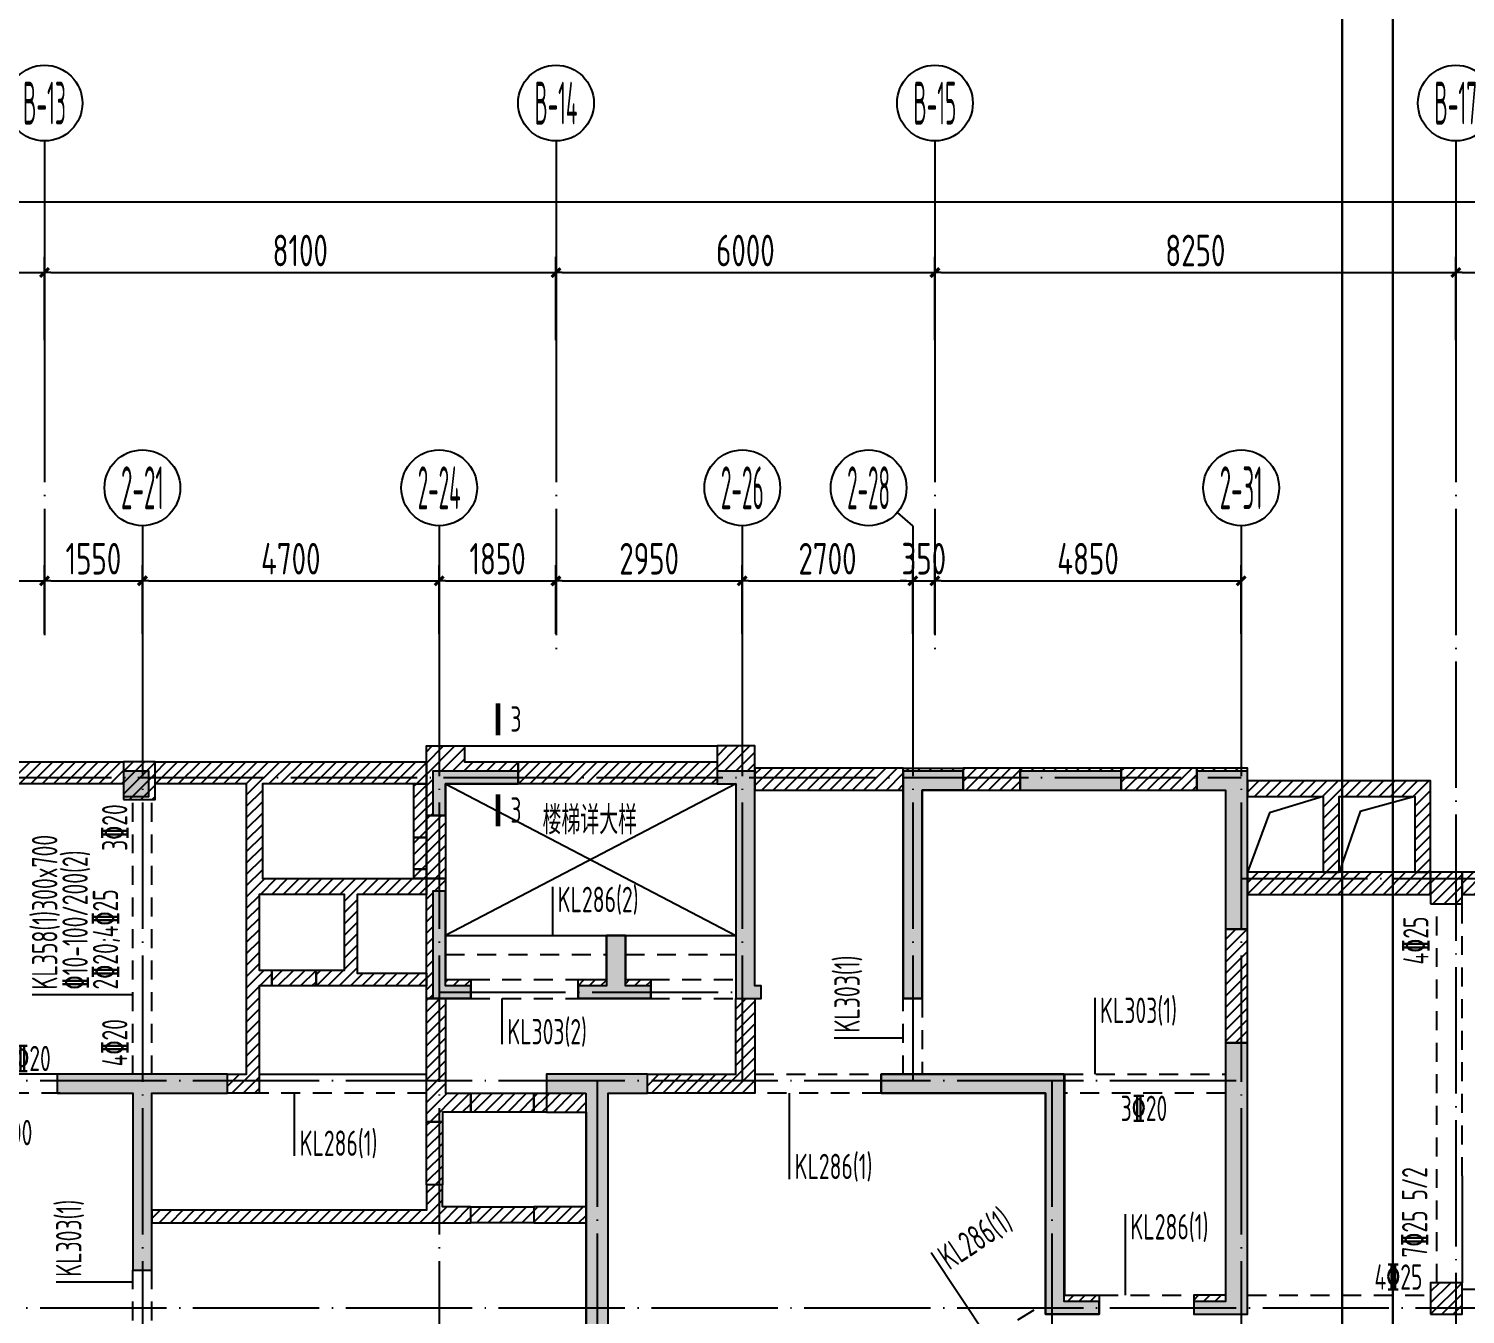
# Model space of a CAD drawing. Header units: millimetres. Extents: x 64473 to 386235, y 427387 to 703525.
# Drawn here: x 272996 to 295746, y 662645 to 683003 of the extents above; entities that cross this region are included whole.
import ezdxf
from ezdxf.enums import TextEntityAlignment as Align

# ---------------------------------------------------------------- set-up
doc = ezdxf.new("R2010")
doc.units = ezdxf.units.MM
doc.header["$LTSCALE"] = 100
doc.header["$PDMODE"] = 35
doc.header["$PDSIZE"] = 200
doc.linetypes.add('3', pattern=[5, 3, -2])
doc.linetypes.add('DOTE', pattern=[2.42, 2, -0.2, 0.02, -0.2])
for name, color, linetype in [('B-TEXT', 7, 'Continuous'), ('B-开洞', 7, 'Continuous'), ('COLU', 7, 'Continuous'), ('colu-1层', 6, 'Continuous'), ('h填实-1层', 254, 'Continuous'), ('h斜线-1层', 7, 'Continuous'), ('h斜线-墙', 7, 'Continuous'), ('h斜线-柱', 7, 'Continuous'), ('L-AXIS', 3, 'Continuous'), ('L-dote', 253, 'DOTE'), ('L-TEXT', 6, 'Continuous'), ('Q-门框', 6, 'Continuous'), ('WALL', 3, 'Continuous'), ('wall-主楼', 2, 'Continuous'), ('垂直标注', 31, 'Continuous'), ('垂直钢筋', 27, 'Continuous'), ('梁', 4, 'Continuous'), ('梁虚线', 4, '3'), ('水平标注', 2, 'Continuous'), ('水平钢筋', 30, 'Continuous')]:
    doc.layers.add(name, color=color, linetype=linetype)
doc.styles.add('_TCH_AXIS', font='tssdeng.shx', dxfattribs={"width": 0.7, "bigfont": 'tssdchn.shx'})
doc.styles.add('COMPLEX', font='tssdeng.shx', dxfattribs={"width": 0.7, "bigfont": 'tssdchn.shx'})
doc.styles.get("Standard").update_dxf_attribs({"font": 'tssdeng.shx', "width": 0.7, "bigfont": 'tssdchn.shx'})
doc.styles.add('TSSD_Dimension', font='Tssdeng.shx', dxfattribs={"width": 0.7, "bigfont": 'tssdchn.shx'})
doc.dimstyles.new('TSSD_100_100$0', dxfattribs={"dimtxt": 300, "dimasz": 100, "dimexe": 250, "dimexo": 250, "dimgap": 100, "dimtad": 1, "dimdec": 0, "dimzin": 0, "dimdsep": 46, "dimtxsty": 'TSSD_Dimension', "dimblk": '_tsdbk', "dimblk1": '_tsdbk', "dimblk2": '_tsdbk', "dimsah": 1, "dimcen": 0, "dimclrt": 7, "dimadec": 0, "dimazin": 0, "dimtfac": 1, "dimtdec": 0, "dimtix": 1, "dimtmove": 2, "dimatfit": 3, "dimldrblk": '_tsdbk', "dimfxl": 1, "dimtolj": 1, "dimtzin": 0, "dimarcsym": 0})
pattern_1 = [(45, (-467527.32, -323147.44), (-89.802561, 89.802561), [])]
pattern_2 = [(45, (8572.51, -7581.39), (-89.802561, 89.802561), [])]

# ---------------------------------------------------------------- blocks, each defined once
blk = doc.blocks.new('_tsdbk')
blk.add_line((-1, 0), (0, 0))
at = {"const_width": 0.5}
blk.add_lwpolyline([(-0.7, -0.7), (0.7, 0.7)], dxfattribs=at)
blk = doc.blocks.new('*D57')
at = {"layer": 'Defpoints', "color": 0}
for p in [(273246, 679141), (265146, 677820), (273246, 677820)]:
    blk.add_point(p, dxfattribs=at)
at = {"layer": 'L-AXIS', "color": 0, "lineweight": -2}
for p, q in [((265146, 678070), (265146, 679391)), ((273246, 678070), (273246, 679391)), ((265246, 679141), (273146, 679141))]:
    blk.add_line(p, q, dxfattribs=at)
at = {"layer": 'L-AXIS', "color": 0, "lineweight": -2, "xscale": 100, "yscale": 100, "zscale": 100, "rotation": 180}
blk.add_blockref('_tsdbk', (265146, 679141), dxfattribs=at)
at = {"layer": 'L-AXIS', "color": 0, "lineweight": -2, "xscale": 100, "yscale": 100, "zscale": 100}
blk.add_blockref('_tsdbk', (273246, 679141), dxfattribs=at)
at = {"layer": 'L-AXIS', "color": 7, "insert": (269196, 679491), "char_height": 500, "attachment_point": 5, "style": 'TSSD_Dimension'}
blk.add_mtext('\\A1;8100', dxfattribs=at)
blk = doc.blocks.new('_AXISO')
blk.add_circle((0, 0), 0.5)
at = {"layer": 'B-TEXT', "style": 'COMPLEX', "width": 1.450893}
blk.add_attdef('A', text='', height=0.56, dxfattribs=at).set_placement((0.249375, -0.28), (0.749375, -0.28), align=Align.FIT)
blk = doc.blocks.new('*D59')
at = {"layer": 'Defpoints', "color": 0}
for p in [(273246, 674260), (271146, 673168), (273246, 673168)]:
    blk.add_point(p, dxfattribs=at)
at = {"layer": 'L-AXIS', "color": 0, "lineweight": -2}
for p, q in [((271146, 673418), (271146, 674510)), ((273246, 673418), (273246, 674510)), ((271246, 674260), (273146, 674260))]:
    blk.add_line(p, q, dxfattribs=at)
at = {"layer": 'L-AXIS', "color": 0, "lineweight": -2, "xscale": 100, "yscale": 100, "zscale": 100, "rotation": 180}
blk.add_blockref('_tsdbk', (271146, 674260), dxfattribs=at)
at = {"layer": 'L-AXIS', "color": 0, "lineweight": -2, "xscale": 100, "yscale": 100, "zscale": 100}
blk.add_blockref('_tsdbk', (273246, 674260), dxfattribs=at)
at = {"layer": 'L-AXIS', "color": 7, "insert": (272196, 674610), "char_height": 500, "attachment_point": 5, "style": 'TSSD_Dimension'}
blk.add_mtext('\\A1;2100', dxfattribs=at)
blk = doc.blocks.new('*D61')
at = {"layer": 'Defpoints', "color": 0}
for p in [(359046, 680262), (196946, 678055), (359046, 678055)]:
    blk.add_point(p, dxfattribs=at)
at = {"layer": 'L-AXIS', "color": 0, "lineweight": -2}
for p, q in [((196946, 678305), (196946, 680512)), ((359046, 678305), (359046, 680512)), ((197046, 680262), (358946, 680262))]:
    blk.add_line(p, q, dxfattribs=at)
at = {"layer": 'L-AXIS', "color": 0, "lineweight": -2, "xscale": 100, "yscale": 100, "zscale": 100, "rotation": 180}
blk.add_blockref('_tsdbk', (196946, 680262), dxfattribs=at)
at = {"layer": 'L-AXIS', "color": 0, "lineweight": -2, "xscale": 100, "yscale": 100, "zscale": 100}
blk.add_blockref('_tsdbk', (359046, 680262), dxfattribs=at)
at = {"layer": 'L-AXIS', "color": 7, "insert": (250239, 680612), "char_height": 500, "attachment_point": 5, "style": 'TSSD_Dimension'}
blk.add_mtext('\\A1;162100', dxfattribs=at)
blk = doc.blocks.new('*D598')
at = {"layer": 'Defpoints', "color": 0}
for p in [(292196, 674260), (287346, 673168), (292196, 673168)]:
    blk.add_point(p, dxfattribs=at)
at = {"layer": 'L-AXIS', "color": 0, "lineweight": -2}
for p, q in [((287346, 673418), (287346, 674510)), ((292196, 673418), (292196, 674510)), ((287446, 674260), (292096, 674260))]:
    blk.add_line(p, q, dxfattribs=at)
at = {"layer": 'L-AXIS', "color": 0, "lineweight": -2, "xscale": 100, "yscale": 100, "zscale": 100, "rotation": 180}
blk.add_blockref('_tsdbk', (287346, 674260), dxfattribs=at)
at = {"layer": 'L-AXIS', "color": 0, "lineweight": -2, "xscale": 100, "yscale": 100, "zscale": 100}
blk.add_blockref('_tsdbk', (292196, 674260), dxfattribs=at)
at = {"layer": 'L-AXIS', "color": 7, "insert": (289771, 674610), "char_height": 500, "attachment_point": 5, "style": 'TSSD_Dimension'}
blk.add_mtext('\\A1;4850', dxfattribs=at)
blk = doc.blocks.new('*D608')
at = {"layer": 'Defpoints', "color": 0}
for p in [(281346, 674260), (279496, 673168), (281346, 673168)]:
    blk.add_point(p, dxfattribs=at)
at = {"layer": 'L-AXIS', "color": 0, "lineweight": -2}
for p, q in [((279496, 673418), (279496, 674510)), ((281346, 673418), (281346, 674510)), ((279596, 674260), (281246, 674260))]:
    blk.add_line(p, q, dxfattribs=at)
at = {"layer": 'L-AXIS', "color": 0, "lineweight": -2, "xscale": 100, "yscale": 100, "zscale": 100, "rotation": 180}
blk.add_blockref('_tsdbk', (279496, 674260), dxfattribs=at)
at = {"layer": 'L-AXIS', "color": 0, "lineweight": -2, "xscale": 100, "yscale": 100, "zscale": 100}
blk.add_blockref('_tsdbk', (281346, 674260), dxfattribs=at)
at = {"layer": 'L-AXIS', "color": 7, "insert": (280421, 674610), "char_height": 500, "attachment_point": 5, "style": 'TSSD_Dimension'}
blk.add_mtext('\\A1;1850', dxfattribs=at)
blk = doc.blocks.new('*D609')
at = {"layer": 'Defpoints', "color": 0}
for p in [(279496, 674260), (274796, 673168), (279496, 673168)]:
    blk.add_point(p, dxfattribs=at)
at = {"layer": 'L-AXIS', "color": 0, "lineweight": -2}
for p, q in [((274796, 673418), (274796, 674510)), ((279496, 673418), (279496, 674510)), ((274896, 674260), (279396, 674260))]:
    blk.add_line(p, q, dxfattribs=at)
at = {"layer": 'L-AXIS', "color": 0, "lineweight": -2, "xscale": 100, "yscale": 100, "zscale": 100, "rotation": 180}
blk.add_blockref('_tsdbk', (274796, 674260), dxfattribs=at)
at = {"layer": 'L-AXIS', "color": 0, "lineweight": -2, "xscale": 100, "yscale": 100, "zscale": 100}
blk.add_blockref('_tsdbk', (279496, 674260), dxfattribs=at)
at = {"layer": 'L-AXIS', "color": 7, "insert": (277146, 674610), "char_height": 500, "attachment_point": 5, "style": 'TSSD_Dimension'}
blk.add_mtext('\\A1;4700', dxfattribs=at)
blk = doc.blocks.new('*D610')
at = {"layer": 'Defpoints', "color": 0}
for p in [(274796, 674260), (273246, 673168), (274796, 673168)]:
    blk.add_point(p, dxfattribs=at)
at = {"layer": 'L-AXIS', "color": 0, "lineweight": -2}
for p, q in [((273246, 673418), (273246, 674510)), ((274796, 673418), (274796, 674510)), ((273346, 674260), (274696, 674260))]:
    blk.add_line(p, q, dxfattribs=at)
at = {"layer": 'L-AXIS', "color": 0, "lineweight": -2, "xscale": 100, "yscale": 100, "zscale": 100, "rotation": 180}
blk.add_blockref('_tsdbk', (273246, 674260), dxfattribs=at)
at = {"layer": 'L-AXIS', "color": 0, "lineweight": -2, "xscale": 100, "yscale": 100, "zscale": 100}
blk.add_blockref('_tsdbk', (274796, 674260), dxfattribs=at)
at = {"layer": 'L-AXIS', "color": 7, "insert": (274021, 674610), "char_height": 500, "attachment_point": 5, "style": 'TSSD_Dimension'}
blk.add_mtext('\\A1;1550', dxfattribs=at)
blk = doc.blocks.new('*D611')
at = {"layer": 'Defpoints', "color": 0}
for p in [(286996, 674260), (284296, 673168), (286996, 673168)]:
    blk.add_point(p, dxfattribs=at)
at = {"layer": 'L-AXIS', "color": 0, "lineweight": -2}
for p, q in [((284296, 673418), (284296, 674510)), ((286996, 673418), (286996, 674510)), ((284396, 674260), (286896, 674260))]:
    blk.add_line(p, q, dxfattribs=at)
at = {"layer": 'L-AXIS', "color": 0, "lineweight": -2, "xscale": 100, "yscale": 100, "zscale": 100, "rotation": 180}
blk.add_blockref('_tsdbk', (284296, 674260), dxfattribs=at)
at = {"layer": 'L-AXIS', "color": 0, "lineweight": -2, "xscale": 100, "yscale": 100, "zscale": 100}
blk.add_blockref('_tsdbk', (286996, 674260), dxfattribs=at)
at = {"layer": 'L-AXIS', "color": 7, "insert": (285646, 674610), "char_height": 500, "attachment_point": 5, "style": 'TSSD_Dimension'}
blk.add_mtext('\\A1;2700', dxfattribs=at)
blk = doc.blocks.new('*D612')
at = {"layer": 'Defpoints', "color": 0}
for p in [(284296, 674260), (281346, 673168), (284296, 673168)]:
    blk.add_point(p, dxfattribs=at)
at = {"layer": 'L-AXIS', "color": 0, "lineweight": -2}
for p, q in [((281346, 673418), (281346, 674510)), ((284296, 673418), (284296, 674510)), ((281446, 674260), (284196, 674260))]:
    blk.add_line(p, q, dxfattribs=at)
at = {"layer": 'L-AXIS', "color": 0, "lineweight": -2, "xscale": 100, "yscale": 100, "zscale": 100, "rotation": 180}
blk.add_blockref('_tsdbk', (281346, 674260), dxfattribs=at)
at = {"layer": 'L-AXIS', "color": 0, "lineweight": -2, "xscale": 100, "yscale": 100, "zscale": 100}
blk.add_blockref('_tsdbk', (284296, 674260), dxfattribs=at)
at = {"layer": 'L-AXIS', "color": 7, "insert": (282821, 674610), "char_height": 500, "attachment_point": 5, "style": 'TSSD_Dimension'}
blk.add_mtext('\\A1;2950', dxfattribs=at)
blk = doc.blocks.new('*D613')
at = {"layer": 'Defpoints', "color": 0}
for p in [(287346, 674260), (286996, 673168), (287346, 673168)]:
    blk.add_point(p, dxfattribs=at)
at = {"layer": 'L-AXIS', "color": 0, "lineweight": -2}
for p, q in [((286996, 673418), (286996, 674510)), ((287346, 673418), (287346, 674510)), ((286896, 674260), (286796, 674260)), ((286996, 674260), (287346, 674260)), ((287446, 674260), (287546, 674260))]:
    blk.add_line(p, q, dxfattribs=at)
at = {"layer": 'L-AXIS', "color": 0, "lineweight": -2, "xscale": 100, "yscale": 100, "zscale": 100}
blk.add_blockref('_tsdbk', (286996, 674260), dxfattribs=at)
at = {"layer": 'L-AXIS', "color": 0, "lineweight": -2, "xscale": 100, "yscale": 100, "zscale": 100, "rotation": 180}
blk.add_blockref('_tsdbk', (287346, 674260), dxfattribs=at)
at = {"layer": 'L-AXIS', "color": 7, "insert": (287171, 674610), "char_height": 500, "attachment_point": 5, "style": 'TSSD_Dimension'}
blk.add_mtext('\\A1;350', dxfattribs=at)
blk = doc.blocks.new('*D615')
at = {"layer": 'Defpoints', "color": 0}
for p in [(295596, 679141), (287346, 677820), (295596, 677820)]:
    blk.add_point(p, dxfattribs=at)
at = {"layer": 'L-AXIS', "color": 0, "lineweight": -2}
for p, q in [((287346, 678070), (287346, 679391)), ((295596, 678070), (295596, 679391)), ((287446, 679141), (295496, 679141))]:
    blk.add_line(p, q, dxfattribs=at)
at = {"layer": 'L-AXIS', "color": 0, "lineweight": -2, "xscale": 100, "yscale": 100, "zscale": 100, "rotation": 180}
blk.add_blockref('_tsdbk', (287346, 679141), dxfattribs=at)
at = {"layer": 'L-AXIS', "color": 0, "lineweight": -2, "xscale": 100, "yscale": 100, "zscale": 100}
blk.add_blockref('_tsdbk', (295596, 679141), dxfattribs=at)
at = {"layer": 'L-AXIS', "color": 7, "insert": (291471, 679491), "char_height": 500, "attachment_point": 5, "style": 'TSSD_Dimension'}
blk.add_mtext('\\A1;8250', dxfattribs=at)
blk = doc.blocks.new('*D616')
at = {"layer": 'Defpoints', "color": 0}
for p in [(281346, 679141), (273246, 677820), (281346, 677820)]:
    blk.add_point(p, dxfattribs=at)
at = {"layer": 'L-AXIS', "color": 0, "lineweight": -2}
for p, q in [((273246, 678070), (273246, 679391)), ((281346, 678070), (281346, 679391)), ((273346, 679141), (281246, 679141))]:
    blk.add_line(p, q, dxfattribs=at)
at = {"layer": 'L-AXIS', "color": 0, "lineweight": -2, "xscale": 100, "yscale": 100, "zscale": 100, "rotation": 180}
blk.add_blockref('_tsdbk', (273246, 679141), dxfattribs=at)
at = {"layer": 'L-AXIS', "color": 0, "lineweight": -2, "xscale": 100, "yscale": 100, "zscale": 100}
blk.add_blockref('_tsdbk', (281346, 679141), dxfattribs=at)
at = {"layer": 'L-AXIS', "color": 7, "insert": (277296, 679491), "char_height": 500, "attachment_point": 5, "style": 'TSSD_Dimension'}
blk.add_mtext('\\A1;8100', dxfattribs=at)
blk = doc.blocks.new('*D617')
at = {"layer": 'Defpoints', "color": 0}
for p in [(287346, 679141), (281346, 677820), (287346, 677820)]:
    blk.add_point(p, dxfattribs=at)
at = {"layer": 'L-AXIS', "color": 0, "lineweight": -2}
for p, q in [((281346, 678070), (281346, 679391)), ((287346, 678070), (287346, 679391)), ((281446, 679141), (287246, 679141))]:
    blk.add_line(p, q, dxfattribs=at)
at = {"layer": 'L-AXIS', "color": 0, "lineweight": -2, "xscale": 100, "yscale": 100, "zscale": 100, "rotation": 180}
blk.add_blockref('_tsdbk', (281346, 679141), dxfattribs=at)
at = {"layer": 'L-AXIS', "color": 0, "lineweight": -2, "xscale": 100, "yscale": 100, "zscale": 100}
blk.add_blockref('_tsdbk', (287346, 679141), dxfattribs=at)
at = {"layer": 'L-AXIS', "color": 7, "insert": (284346, 679491), "char_height": 500, "attachment_point": 5, "style": 'TSSD_Dimension'}
blk.add_mtext('\\A1;6000', dxfattribs=at)
blk = doc.blocks.new('*D618')
at = {"layer": 'Defpoints', "color": 0}
for p in [(301196, 679141), (295596, 677820), (301196, 677820)]:
    blk.add_point(p, dxfattribs=at)
at = {"layer": 'L-AXIS', "color": 0, "lineweight": -2}
for p, q in [((295596, 678070), (295596, 679391)), ((301196, 678070), (301196, 679391)), ((295696, 679141), (301096, 679141))]:
    blk.add_line(p, q, dxfattribs=at)
at = {"layer": 'L-AXIS', "color": 0, "lineweight": -2, "xscale": 100, "yscale": 100, "zscale": 100, "rotation": 180}
blk.add_blockref('_tsdbk', (295596, 679141), dxfattribs=at)
at = {"layer": 'L-AXIS', "color": 0, "lineweight": -2, "xscale": 100, "yscale": 100, "zscale": 100}
blk.add_blockref('_tsdbk', (301196, 679141), dxfattribs=at)
at = {"layer": 'L-AXIS', "color": 7, "insert": (298396, 679491), "char_height": 500, "attachment_point": 5, "style": 'TSSD_Dimension'}
blk.add_mtext('\\A1;5600', dxfattribs=at)
blk = doc.blocks.new('后浇带现场')
at = {"color": 6, "lineweight": 30}
for points in [[(714656, 762040), (714656, 738930), (710056, 738930), (710056, 730049), (775507, 730049), (775507, 772730)], [(715456, 762040), (715456, 738130), (710856, 738130), (710856, 730849), (774707, 730849), (774707, 772730)]]:
    blk.add_lwpolyline(points, dxfattribs=at)

msp = doc.modelspace()

# ---------------------------------------------------------------- hatches: boundary and pattern name
at = {"layer": 'h填实-1层'}
for points in [[(274496.2, 670844.4), (274896.2, 670844.4), (274896.2, 671244.4), (274496.2, 671244.4)], [(279596.2, 670544.6), (279596.2, 671044.7), (280746.2, 671044.7), (280746.2, 671244.7), (279396.2, 671244.7), (279396.2, 670544.6)], [(283896.2, 671044.7), (284196.2, 671044.7), (284196.2, 667644.7), (284596.2, 667644.7), (284596.2, 667844.7), (284496.2, 667844.7), (284496.2, 671244.7), (283896.2, 671244.7)], [(287146.2, 667644.7), (287146.2, 670944.7), (287796.2, 670944.7), (287796.2, 671244.7), (286846.2, 671244.7), (286846.2, 667644.7)], [(290296.2, 671244.7), (288696.2, 671244.7), (288696.2, 670944.7), (290296.2, 670944.7)], [(292296.2, 668744.7), (292296.2, 671244.7), (291496.2, 671244.7), (291496.2, 670944.7), (291946.2, 670944.7), (291946.2, 668744.7)], [(279596.2, 669344.6), (279396.2, 669344.6), (279396.2, 667644.7), (279996.2, 667644.7), (279996.2, 667844.7), (279596.2, 667844.7)], [(282146.2, 668644.5), (282146.2, 667844.7), (281696.2, 667844.7), (281696.2, 667644.7), (282146.2, 667644.7), (282846.2, 667644.7), (282846.2, 667844.7), (282446.2, 667844.7), (282446.2, 668644.5)], [(292296.2, 666944.7), (291946.2, 666944.7), (291946.2, 662844.7), (291446.2, 662844.7), (291446.2, 662644.7), (292296.2, 662644.7)], [(274646.2, 666144.7), (274646.2, 663344.7), (274946.2, 663344.7), (274946.2, 666144.7), (276146.2, 666144.7), (276146.2, 666444.7), (274646.2, 666444.7), (273446.2, 666444.7), (273446.2, 666144.7)], [(281821.2, 666144.7), (281821.2, 662444.7), (282171.2, 662444.7), (282171.2, 666144.7), (282796.2, 666144.7), (282796.2, 666444.7), (281821.2, 666444.7), (281196.2, 666444.7), (281196.2, 666144.7)], [(286496, 666144.7), (289096.2, 666144.7), (289096.2, 662644.7), (289946.2, 662644.7), (289946.2, 662844.7), (289396.2, 662844.7), (289396.2, 666444.7), (286496, 666444.7)]]:
    msp.add_hatch(color=256, dxfattribs=at).paths.add_polyline_path(points)
at = {"layer": 'h斜线-1层'}
h = msp.add_hatch(dxfattribs=at)
h.set_pattern_fill('ANSI31', color=256, scale=40, angle=-3e-12, style=0)
h.paths.add_polyline_path([(280746.5, 671394.7), (279896.5, 671394.7), (279896.5, 671644.7), (279296.5, 671644.7), (279296.5, 670544.7), (279396.2, 670544.7), (279396.2, 671244.7), (280746.5, 671244.7)])
h = msp.add_hatch(dxfattribs=at)
h.set_pattern_fill('ANSI31', color=256, scale=40, angle=-3e-12, style=0)
h.paths.add_polyline_path([(284496.5, 671244.7), (284496.5, 671644.7), (283896.5, 671644.7), (283896.5, 671244.7)])
h = msp.add_hatch(dxfattribs=at)
h.set_pattern_fill('ANSI31', color=256, scale=40, angle=-3e-12, style=0)
h.paths.add_polyline_path([(287796.5, 671294.7), (286846.5, 671294.7), (286846.5, 671244.7), (287796.5, 671244.7)])
h = msp.add_hatch(dxfattribs=at)
h.set_pattern_fill('ANSI31', color=256, scale=40, angle=-3e-12, style=0)
h.paths.add_polyline_path([(290296.5, 671294.7), (288696.5, 671294.7), (288696.5, 671244.7), (290296.5, 671244.7)])
h = msp.add_hatch(dxfattribs=at)
h.set_pattern_fill('ANSI31', color=256, scale=40, angle=-3e-12, style=0)
h.paths.add_polyline_path([(292296.5, 671294.7), (291496.5, 671294.7), (291496.5, 671244.7), (292296.5, 671244.7)])
h = msp.add_hatch(dxfattribs=at)
h.set_pattern_fill('ANSI31', color=256, scale=40, angle=-3e-12, style=0)
h.paths.add_polyline_path([(279596.5, 669544.7), (279296.5, 669544.7), (279296.5, 667644.7), (279396.2, 667644.7), (279396.2, 669344.6), (279596.5, 669344.6)])
h.paths.add_polyline_path([(279996.5, 667944.7), (279596.2, 667944.7), (279596.2, 667844.7), (279996.5, 667844.7)])
h = msp.add_hatch(dxfattribs=at)
h.set_pattern_fill('ANSI31', color=256, scale=40, angle=-3e-12, style=0)
h.paths.add_polyline_path([(292296.5, 668744.7), (291946.5, 668744.7), (291946.5, 666944.7), (292296.5, 666944.7)])
h = msp.add_hatch(dxfattribs=at)
h.set_pattern_fill('ANSI31', color=256, scale=40, angle=-3e-12, style=0)
h.paths.add_polyline_path([(282846.2, 667944.7), (282446.2, 667944.7), (282446.2, 667844.7), (282846.2, 667844.7)])
h.paths.add_polyline_path([(282146.2, 667944.7), (281696.2, 667944.7), (281696.2, 667844.7), (282146.2, 667844.7)])
h = msp.add_hatch(dxfattribs=at)
h.set_pattern_fill('ANSI31', color=256, scale=40, angle=-3e-12, style=0)
h.paths.add_polyline_path([(281821.2, 665844.7), (281821.2, 666144.7), (281196.5, 666144.7), (281196.5, 665844.7)])
h = msp.add_hatch(dxfattribs=at)
h.set_pattern_fill('ANSI31', color=256, scale=40, angle=-3e-12, style=0)
h.paths.add_polyline_path([(291946.2, 662944.7), (291446.5, 662944.7), (291446.5, 662844.7), (291946.2, 662844.7)])
h.paths.add_polyline_path([(289946.5, 662944.7), (289396.2, 662944.7), (289396.2, 662844.7), (289946.5, 662844.7)])
at = {"layer": 'h斜线-墙'}
h = msp.add_hatch(dxfattribs=at)
h.set_pattern_fill('ANSI31', color=256, scale=40, style=0)
h.set_pattern_definition(pattern_2)
h.paths.add_polyline_path([(274496.5, 671394.7), (274496.5, 671044.7), (268946.5, 671044.7), (268946.5, 670344.7), (268646.5, 670344.7), (268646.5, 671394.7)])
h = msp.add_hatch(dxfattribs=at)
h.set_pattern_fill('ANSI31', color=256, scale=40, style=0)
h.set_pattern_definition(pattern_2)
h.paths.add_polyline_path([(274996.5, 671394.7), (279296.5, 671394.7), (279296.5, 671044.7), (276696.5, 671044.7), (276696.5, 669544.7), (279296.5, 669544.7), (279296.5, 669294.7), (278196.5, 669294.7), (278196.5, 668044.7), (279296.5, 668044.7), (279296.5, 667844.7), (277546.5, 667844.7), (277546.5, 668094.7), (277996.5, 668094.7), (277996.5, 669294.7), (276646.5, 669294.7), (276646.5, 668094.7), (276846.5, 668094.7), (276846.5, 667844.7), (276646.5, 667844.7), (276646.5, 666144.7), (276146.2, 666144.7), (276146.2, 666444.7), (276446.5, 666444.7), (276446.5, 671044.7), (274996.5, 671044.7)])
h = msp.add_hatch(dxfattribs=at)
h.set_pattern_fill('ANSI31', color=256, scale=40, style=0)
h.set_pattern_definition(pattern_2)
h.paths.add_polyline_path([(283896.5, 671044.7), (280746.5, 671044.7), (280746.5, 671394.7), (283896.5, 671394.7)])
h = msp.add_hatch(dxfattribs=at)
h.set_pattern_fill('ANSI31', color=256, scale=40, style=0)
h.set_pattern_definition(pattern_2)
h.paths.add_polyline_path([(286846.5, 671294.7), (284496.5, 671294.7), (284496.5, 670944.7), (286846.5, 670944.7)])
h = msp.add_hatch(dxfattribs=at)
h.set_pattern_fill('ANSI31', color=256, scale=40, style=0)
h.set_pattern_definition(pattern_2)
h.paths.add_polyline_path([(288696.5, 671294.7), (287796.5, 671294.7), (287796.5, 670944.7), (288696.5, 670944.7)])
h = msp.add_hatch(dxfattribs=at)
h.set_pattern_fill('ANSI31', color=256, scale=40, style=0)
h.set_pattern_definition(pattern_2)
h.paths.add_polyline_path([(291496.5, 671294.7), (290296.5, 671294.7), (290296.5, 670944.7), (291496.5, 670944.7)])
h = msp.add_hatch(dxfattribs=at)
h.set_pattern_fill('ANSI31', color=256, scale=40, style=0)
h.set_pattern_definition(pattern_2)
h.paths.add_polyline_path([(279096.5, 671044.7), (279296.5, 671044.7), (279296.5, 670194.7), (279096.5, 670194.7)])
h = msp.add_hatch(dxfattribs=at)
h.set_pattern_fill('ANSI31', color=256, scale=40, style=0)
h.set_pattern_definition(pattern_2)
h.paths.add_polyline_path([(292296.5, 670844.7), (293496.5, 670844.7), (293496.5, 669644.7), (293746.5, 669644.7), (293746.5, 670844.7), (294946.5, 670844.7), (294946.5, 669644.7), (295196.5, 669644.7), (295196.5, 671094.7), (292296.5, 671094.7)])
h = msp.add_hatch(dxfattribs=at)
h.set_pattern_fill('ANSI31', color=256, scale=40, style=0)
h.set_pattern_definition(pattern_2)
h.paths.add_polyline_path([(279296.5, 670544.7), (279596.5, 670544.7), (279596.5, 669544.7), (279296.5, 669544.7)])
h = msp.add_hatch(dxfattribs=at)
h.set_pattern_fill('ANSI31', color=256, scale=40, style=0)
h.set_pattern_definition(pattern_2)
h.paths.add_polyline_path([(279096.5, 670194.7), (279296.5, 670194.7), (279296.5, 669694.7), (279096.5, 669694.7)])
h = msp.add_hatch(dxfattribs=at)
h.set_pattern_fill('ANSI31', color=256, scale=40, style=0)
h.set_pattern_definition(pattern_2)
h.paths.add_polyline_path([(279096.5, 669694.7), (279296.5, 669694.7), (279296.5, 669544.7), (279096.5, 669544.7)])
h = msp.add_hatch(dxfattribs=at)
h.set_pattern_fill('ANSI31', color=256, scale=40, style=0)
h.set_pattern_definition(pattern_2)
h.paths.add_polyline_path([(292296.5, 669294.7), (295196.5, 669294.7), (295196.5, 669644.7), (292296.5, 669644.7)])
h = msp.add_hatch(dxfattribs=at)
h.set_pattern_fill('ANSI31', color=256, scale=40, style=0)
h.set_pattern_definition(pattern_2)
h.paths.add_polyline_path([(301196.5, 669294.7), (301196.5, 667894.7), (301446.5, 667894.7), (301446.5, 669294.7), (306096.5, 669294.7), (306096.5, 669644.7), (295696.5, 669644.7), (295696.5, 669294.7)])
h = msp.add_hatch(dxfattribs=at)
h.set_pattern_fill('ANSI31', color=256, scale=40, style=0)
h.set_pattern_definition([(45, (8322.51, -7581.39), (-89.802561, 89.802561), [])])
h.paths.add_polyline_path([(276846.5, 668094.7), (277546.5, 668094.7), (277546.5, 667844.7), (276846.5, 667844.7)])
h = msp.add_hatch(dxfattribs=at)
h.set_pattern_fill('ANSI31', color=256, scale=40, style=0)
h.set_pattern_definition(pattern_2)
h.paths.add_polyline_path([(279996.5, 665844.7), (279546.5, 665844.7), (279546.5, 665694.7), (279296.5, 665694.7), (279296.5, 667644.7), (279596.5, 667644.7), (279596.5, 666144.7), (279996.5, 666144.7)])
h = msp.add_hatch(dxfattribs=at)
h.set_pattern_fill('ANSI31', color=256, scale=40, style=0)
h.set_pattern_definition(pattern_2)
h.paths.add_polyline_path([(284196.5, 667644.7), (284496.5, 667644.7), (284496.5, 666144.7), (282796.5, 666144.7), (282796.5, 666444.7), (284196.5, 666444.7)])
h = msp.add_hatch(dxfattribs=at)
h.set_pattern_fill('ANSI31', color=256, scale=40, style=0)
h.set_pattern_definition(pattern_2)
h.paths.add_polyline_path([(279996.5, 666144.7), (280996.5, 666144.7), (280996.5, 665844.7), (279996.5, 665844.7)])
h = msp.add_hatch(dxfattribs=at)
h.set_pattern_fill('ANSI31', color=256, scale=40, style=0)
h.set_pattern_definition(pattern_2)
h.paths.add_polyline_path([(280996.5, 666144.7), (281196.5, 666144.7), (281196.5, 665844.7), (280996.5, 665844.7)])
h = msp.add_hatch(dxfattribs=at)
h.set_pattern_fill('ANSI31', color=256, scale=40, style=0)
h.set_pattern_definition(pattern_2)
h.paths.add_polyline_path([(279296.5, 665694.7), (279546.5, 665694.7), (279546.5, 664694.7), (279296.5, 664694.7)])
h = msp.add_hatch(dxfattribs=at)
h.set_pattern_fill('ANSI31', color=256, scale=40, style=0)
h.set_pattern_definition(pattern_2)
h.paths.add_polyline_path([(279546.5, 664694.7), (279296.5, 664694.7), (279296.5, 664294.7), (274946.5, 664294.7), (274946.5, 664094.7), (279996.5, 664094.7), (279996.5, 664344.7), (279546.5, 664344.7)])
h = msp.add_hatch(dxfattribs=at)
h.set_pattern_fill('ANSI31', color=256, scale=40, style=0)
h.set_pattern_definition(pattern_2)
h.paths.add_polyline_path([(279996.5, 664344.7), (280996.5, 664344.7), (280996.5, 664094.7), (279996.5, 664094.7)])
h = msp.add_hatch(dxfattribs=at)
h.set_pattern_fill('ANSI31', color=256, scale=40, style=0)
h.set_pattern_definition(pattern_2)
h.paths.add_polyline_path([(280996.5, 664344.7), (280996.5, 664094.7), (281821.5, 664094.7), (281821.5, 664344.7)])
at = {"layer": 'h斜线-柱'}
h = msp.add_hatch(dxfattribs=at)
h.set_pattern_fill('ANSI31', color=256, scale=40, style=0)
h.set_pattern_definition([(45, (-453177.32, -323147.44), (-89.802561, 89.802561), [])])
h.paths.add_polyline_path([(274496.5, 670794.7), (274996.5, 670794.7), (274996.5, 671394.7), (274496.5, 671394.7)])
h = msp.add_hatch(dxfattribs=at)
h.set_pattern_fill('ANSI31', color=256, scale=40, style=0)
h.set_pattern_definition(pattern_1)
h.paths.add_polyline_path([(295196.5, 669144.7), (295696.5, 669144.7), (295696.5, 669644.7), (295196.5, 669644.7)])
h = msp.add_hatch(dxfattribs=at)
h.set_pattern_fill('ANSI31', color=256, scale=40, style=0)
h.set_pattern_definition(pattern_1)
h.paths.add_polyline_path([(295196.5, 662644.7), (295696.5, 662644.7), (295696.5, 663144.7), (295196.5, 663144.7)])

# ---------------------------------------------------------------- linework, layer by layer
at = {"layer": 'B-开洞'}
for p, q in [((284196.5, 671044.7), (279596.5, 668644.7)), ((279596.5, 671044.7), (284196.5, 668644.7))]:
    msp.add_line(p, q, dxfattribs=at)
for points in [[(293496.5, 670844.7), (292643.8, 670584.7), (292296.5, 669644.7)], [(294946.5, 670844.7), (294082.4, 670605.6), (293746.5, 669644.7)]]:
    msp.add_lwpolyline(points, dxfattribs=at)
at = {"layer": 'COLU'}
for points in [[(274496.5, 670794.7), (274996.5, 670794.7), (274996.5, 671394.7), (274496.5, 671394.7)], [(295196.5, 669144.7), (295696.5, 669144.7), (295696.5, 669644.7), (295196.5, 669644.7)], [(295196.5, 662644.7), (295696.5, 662644.7), (295696.5, 663144.7), (295196.5, 663144.7)]]:
    msp.add_lwpolyline(points, close=True, dxfattribs=at)
at = {"layer": 'colu-1层'}
for points in [[(274496.2, 670844.4), (274896.2, 670844.4), (274896.2, 671244.4), (274496.2, 671244.4)], [(279596.2, 670544.6), (279596.2, 671044.7), (280746.2, 671044.7), (280746.2, 671244.7), (279396.2, 671244.7), (279396.2, 670544.6)], [(283896.2, 671044.7), (284196.2, 671044.7), (284196.2, 667644.7), (284596.2, 667644.7), (284596.2, 667844.7), (284496.2, 667844.7), (284496.2, 671244.7), (283896.2, 671244.7)], [(287146.2, 667644.7), (287146.2, 670944.7), (287796.2, 670944.7), (287796.2, 671244.7), (286846.2, 671244.7), (286846.2, 667644.7)], [(290296.2, 671244.7), (288696.2, 671244.7), (288696.2, 670944.7), (290296.2, 670944.7)], [(292296.2, 668744.7), (292296.2, 671244.7), (291496.2, 671244.7), (291496.2, 670944.7), (291946.2, 670944.7), (291946.2, 668744.7)], [(279596.2, 669344.6), (279396.2, 669344.6), (279396.2, 667644.7), (279996.2, 667644.7), (279996.2, 667844.7), (279596.2, 667844.7)], [(282146.2, 668644.5), (282146.2, 667844.7), (281696.2, 667844.7), (281696.2, 667644.7), (282146.2, 667644.7), (282846.2, 667644.7), (282846.2, 667844.7), (282446.2, 667844.7), (282446.2, 668644.5)], [(292296.2, 666944.7), (291946.2, 666944.7), (291946.2, 662844.7), (291446.2, 662844.7), (291446.2, 662644.7), (292296.2, 662644.7)], [(274646.2, 666144.7), (274646.2, 663344.7), (274946.2, 663344.7), (274946.2, 666144.7), (276146.2, 666144.7), (276146.2, 666444.7), (274646.2, 666444.7), (273446.2, 666444.7), (273446.2, 666144.7)], [(281821.2, 666144.7), (281821.2, 662444.7), (282171.2, 662444.7), (282171.2, 666144.7), (282796.2, 666144.7), (282796.2, 666444.7), (281821.2, 666444.7), (281196.2, 666444.7), (281196.2, 666144.7)], [(286496, 666144.7), (289096.2, 666144.7), (289096.2, 662644.7), (289946.2, 662644.7), (289946.2, 662844.7), (289396.2, 662844.7), (289396.2, 666444.7), (286496, 666444.7)]]:
    msp.add_lwpolyline(points, close=True, dxfattribs=at)
at = {"layer": 'L-AXIS'}
for p, q in [((273246.5, 681225.4), (273246.5, 677819.9)), ((273246.5, 681225.4), (273246.5, 677819.9)), ((273246.5, 681225.4), (273246.5, 677819.9)), ((281346.5, 681225.4), (281346.5, 677819.9)), ((281346.5, 681225.4), (281346.5, 677819.9)), ((281346.5, 681225.4), (281346.5, 677819.9)), ((287346.5, 681225.4), (287346.5, 677819.9)), ((287346.5, 681225.4), (287346.5, 677819.9)), ((287346.5, 681225.4), (287346.5, 677819.9)), ((295596.5, 681225.4), (295596.5, 677819.9)), ((295596.5, 681225.4), (295596.5, 677819.9)), ((295596.5, 681225.4), (295596.5, 677819.9)), ((286996.5, 675133), (286752, 675342.6)), ((274796.5, 675133), (274796.5, 673167.5)), ((279496.5, 675133), (279496.5, 673167.5)), ((284296.5, 675133), (284296.5, 673167.5)), ((286996.5, 675133), (286996.5, 673167.5)), ((292196.5, 675133), (292196.5, 673167.5))]:
    msp.add_line(p, q, dxfattribs=at)
at = {"layer": 'L-dote', "ltscale": 10}
for p, q in [((273246.5, 677819.9), (273246.5, 673298.8)), ((281346.5, 677819.9), (281346.5, 673114.9)), ((287346.5, 677819.9), (287346.5, 673152.9)), ((295596.5, 677819.9), (295596.5, 635994.7)), ((274796.5, 673167.5), (274796.5, 661944.7)), ((279496.5, 673167.5), (279496.5, 661944.7)), ((284296.5, 673167.5), (284296.5, 666344.7)), ((286996.5, 673167.5), (286996.5, 666344.7)), ((292196.5, 673167.5), (292196.5, 649336)), ((240846.5, 671144.7), (292196.5, 671144.7)), ((292196.5, 669544.7), (366898.7, 669544.7)), ((279496.5, 667744.7), (284296.5, 667744.7)), ((241717.6, 666344.7), (292196.5, 666344.7)), ((281996.5, 666344.7), (281996.5, 649336)), ((289196.5, 666344.7), (289196.5, 649336)), ((241717.6, 662744.7), (301196.5, 662744.7))]:
    msp.add_line(p, q, dxfattribs=at)
at = {"layer": 'L-TEXT', "const_width": 75}
for points in [[(280427.8, 671812.7), (280427.8, 672322.3)], [(280427.8, 670370.5), (280427.8, 670880.1)]]:
    msp.add_lwpolyline(points, dxfattribs=at)
at = {"layer": 'Q-门框'}
for points in [[(279296.5, 670544.7), (279596.5, 670544.7), (279596.5, 669544.7), (279296.5, 669544.7)], [(279096.5, 670194.7), (279296.5, 670194.7), (279296.5, 669694.7), (279096.5, 669694.7)], [(276846.5, 668094.7), (277546.5, 668094.7), (277546.5, 667844.7), (276846.5, 667844.7)], [(279996.5, 666144.7), (280996.5, 666144.7), (280996.5, 665844.7), (279996.5, 665844.7)], [(279296.5, 665694.7), (279546.5, 665694.7), (279546.5, 664694.7), (279296.5, 664694.7)], [(279996.5, 664344.7), (280996.5, 664344.7), (280996.5, 664094.7), (279996.5, 664094.7)]]:
    msp.add_lwpolyline(points, close=True, dxfattribs=at)
at = {"layer": 'WALL'}
for points in [[(274496.5, 671394.7), (274496.5, 671044.7), (268946.5, 671044.7), (268946.5, 670344.7), (268646.5, 670344.7), (268646.5, 671394.7), (274496.5, 671394.7)], [(274996.5, 671394.7), (279296.5, 671394.7), (279296.5, 671044.7), (276696.5, 671044.7), (276696.5, 669544.7), (279296.5, 669544.7), (279296.5, 669294.7), (278196.5, 669294.7), (278196.5, 668044.7), (279296.5, 668044.7), (279296.5, 667844.7), (277546.5, 667844.7), (277546.5, 668094.7), (277996.5, 668094.7), (277996.5, 669294.7), (276646.5, 669294.7), (276646.5, 668094.7), (276846.5, 668094.7), (276846.5, 667844.7), (276646.5, 667844.7), (276646.5, 666144.7), (276146.2, 666144.7), (276146.2, 666444.7), (276446.5, 666444.7), (276446.5, 671044.7), (274996.5, 671044.7), (274996.5, 671394.7)]]:
    msp.add_lwpolyline(points, dxfattribs=at)
for points in [[(283896.5, 671044.7), (280746.5, 671044.7), (280746.5, 671394.7), (283896.5, 671394.7)], [(286846.5, 671294.7), (284496.5, 671294.7), (284496.5, 670944.7), (286846.5, 670944.7)], [(288696.5, 671294.7), (287796.5, 671294.7), (287796.5, 670944.7), (288696.5, 670944.7)], [(291496.5, 671294.7), (290296.5, 671294.7), (290296.5, 670944.7), (291496.5, 670944.7)], [(279096.5, 671044.7), (279296.5, 671044.7), (279296.5, 670194.7), (279096.5, 670194.7)], [(292296.5, 670844.7), (293496.5, 670844.7), (293496.5, 669644.7), (293746.5, 669644.7), (293746.5, 670844.7), (294946.5, 670844.7), (294946.5, 669644.7), (295196.5, 669644.7), (295196.5, 671094.7), (292296.5, 671094.7)], [(279096.5, 669694.7), (279296.5, 669694.7), (279296.5, 669544.7), (279096.5, 669544.7)], [(292296.5, 669294.7), (295196.5, 669294.7), (295196.5, 669644.7), (292296.5, 669644.7)], [(301521.5, 668294.7), (301446.5, 668294.7), (301446.5, 669294.7), (306096.5, 669294.7), (306096.5, 669644.7), (295696.5, 669644.7), (295696.5, 669294.7), (301196.5, 669294.7), (301196.5, 668294.7), (301121.5, 668294.7), (301121.5, 667894.7), (301521.5, 667894.7)], [(279996.5, 665844.7), (279546.5, 665844.7), (279546.5, 665694.7), (279296.5, 665694.7), (279296.5, 667644.7), (279596.5, 667644.7), (279596.5, 666144.7), (279996.5, 666144.7)], [(284196.5, 667644.7), (284496.5, 667644.7), (284496.5, 666144.7), (282796.5, 666144.7), (282796.5, 666444.7), (284196.5, 666444.7)], [(280996.5, 666144.7), (281196.5, 666144.7), (281196.5, 665844.7), (280996.5, 665844.7)], [(279546.5, 664694.7), (279296.5, 664694.7), (279296.5, 664294.7), (274946.5, 664294.7), (274946.5, 664094.7), (279996.5, 664094.7), (279996.5, 664344.7), (279546.5, 664344.7)], [(280996.5, 664344.7), (280996.5, 664094.7), (281821.5, 664094.7), (281821.5, 664344.7)]]:
    msp.add_lwpolyline(points, close=True, dxfattribs=at)
at = {"layer": 'wall-主楼'}
for points in [[(279596.5, 670544.7), (279296.5, 670544.7), (279296.5, 671644.7), (279896.5, 671644.7), (279896.5, 671394.7), (280746.5, 671394.7), (280746.5, 671044.7), (279596.5, 671044.7)], [(283896.5, 671044.7), (284196.5, 671044.7), (284196.5, 667644.7), (284596.5, 667644.7), (284596.2, 667844.7), (284496.2, 667844.7), (284496.5, 671644.7), (283896.5, 671644.7)], [(287146.5, 667644.7), (286846.5, 667644.7), (286846.5, 671294.7), (287796.5, 671294.7), (287796.5, 670944.7), (287146.5, 670944.7)], [(290296.5, 671294.7), (288696.5, 671294.7), (288696.5, 670944.7), (290296.5, 670944.7)], [(292296.5, 668744.7), (292296.5, 671294.7), (291496.5, 671294.7), (291496.5, 670944.7), (291946.5, 670944.7), (291946.5, 668744.7)], [(279296.5, 669544.7), (279596.5, 669544.7), (279596.5, 667944.7), (279996.5, 667944.7), (279996.5, 667644.7), (279296.5, 667644.7)], [(282846.2, 667944.7), (282846.2, 667644.7), (281696.2, 667644.7), (281696.2, 667944.7), (282146.5, 667944.7), (282146.5, 668644.7), (282446.5, 668644.7), (282446.5, 667944.7)], [(292296.5, 668744.7), (291946.5, 668744.7), (291946.5, 666944.7), (292296.5, 666944.7)], [(292296.5, 666944.7), (291946.5, 666944.7), (291946.5, 662944.7), (291446.5, 662944.7), (291446.5, 662644.7), (292296.5, 662644.7)], [(276146.2, 666144.7), (276146.2, 666444.7), (273446.2, 666444.7), (273446.2, 666144.7), (274646.5, 666144.7), (274646.5, 663344.7), (274946.5, 663344.7), (274946.5, 666144.7)], [(282796.5, 666144.7), (282796.5, 666444.7), (281196.5, 666444.7), (281196.5, 665844.7), (281821.5, 665844.7), (281821.5, 662444.7), (282171.5, 662444.7), (282171.5, 666144.7)], [(289096.5, 662644.7), (289096.5, 666144.7), (286496.5, 666144.7), (286496.5, 666444.7), (289396.5, 666444.7), (289396.5, 662944.7), (289946.5, 662944.7), (289946.5, 662644.7)]]:
    msp.add_lwpolyline(points, close=True, dxfattribs=at)
at = {"layer": '垂直标注'}
for p, q in [((273049.1, 667707.2), (274646.5, 667707.2)), ((285753.6, 667024.9), (286846.5, 667024.9)), ((273429.1, 663157), (274646.5, 663157))]:
    msp.add_line(p, q, dxfattribs=at)
at = {"layer": '梁'}
for p, q in [((279896.5, 671644.7), (283896.5, 671644.7)), ((279596.5, 668644.7), (282146.5, 668644.7)), ((282446.5, 668644.7), (284196.5, 668644.7)), ((273496.5, 666444.7), (271346.5, 666444.7)), ((276646.5, 666444.7), (279296.5, 666444.7)), ((295696.5, 664834.7), (295696.5, 663144.7))]:
    msp.add_line(p, q, dxfattribs=at)
at = {"layer": '梁虚线'}
for p, q in [((274646.5, 666444.7), (274646.5, 670794.7)), ((274946.5, 666444.7), (274946.5, 670794.7)), ((295296.5, 663144.7), (295296.5, 669144.7)), ((295696.5, 664834.7), (295696.5, 669144.7)), ((279596.5, 668344.7), (282146.5, 668344.7)), ((282446.5, 668344.7), (284196.5, 668344.7)), ((279996.5, 667944.7), (281696.2, 667944.7)), ((282846.2, 667944.7), (284196.5, 667944.7)), ((279996.5, 667644.7), (281696.2, 667644.7)), ((282846.2, 667644.7), (284196.5, 667644.7)), ((286846.5, 666444.7), (286846.5, 667644.7)), ((287146.5, 667644.7), (287146.5, 666444.7)), ((284496.5, 666444.7), (286496.5, 666444.7)), ((289396.5, 666444.7), (291946.5, 666444.7)), ((273496.5, 666144.7), (268946.5, 666144.7)), ((279296.5, 666144.7), (276646.5, 666144.7)), ((286496.5, 666144.7), (284496.5, 666144.7)), ((291946.5, 666144.7), (289396.5, 666144.7)), ((274646.5, 662044.7), (274646.5, 663344.7)), ((274946.5, 662044.7), (274946.5, 663344.7)), ((289946.5, 662944.7), (291446.5, 662944.7)), ((292296.5, 662944.7), (295196.5, 662944.7)), ((295696.5, 663044.7), (300946.5, 663044.7)), ((287804.9, 662044.7), (289096.5, 662819.6))]:
    msp.add_line(p, q, dxfattribs=at)
at = {"layer": '水平标注'}
for p, q in [((281289.9, 669415.1), (281289.9, 668644.7)), ((280495.5, 666919.8), (280495.5, 667644.7)), ((289879.6, 667658.3), (289879.6, 666444.7)), ((277206, 665153.5), (277206, 666144.7)), ((285044.9, 664784.9), (285044.9, 666144.7)), ((290360.5, 664231.8), (290360.5, 662944.7)), ((287286.5, 663622.8), (288186.1, 662273.4))]:
    msp.add_line(p, q, dxfattribs=at)

# ---------------------------------------------------------------- block references
at = {"color": 3, "lineweight": 30}
msp.add_blockref('后浇带现场', (-480910.3, -88135.4), dxfattribs=at)
at = {"layer": 'L-AXIS'}
ref = msp.add_blockref('_AXISO', (273246.5, 681825.4), dxfattribs=dict(at, xscale=1199.999999999997, yscale=1200, zscale=1200, rotation=359.9996457873818))
ref.add_attrib('A', 'B-13', dxfattribs={"color": 7, "height": 678.82, "rotation": 359.99965, "style": '_TCH_AXIS', "width": 0.272727}).set_placement((272907.1, 681486), (273585.9, 681486), align=Align.FIT)
ref = msp.add_blockref('_AXISO', (281346.5, 681825.4), dxfattribs=dict(at, xscale=1199.999999999997, yscale=1200, zscale=1200, rotation=359.9996457873818))
ref.add_attrib('A', 'B-14', dxfattribs={"color": 7, "height": 678.82, "rotation": 359.99965, "style": '_TCH_AXIS', "width": 0.265823}).set_placement((281007.1, 681486), (281685.9, 681486), align=Align.FIT)
ref = msp.add_blockref('_AXISO', (287346.5, 681825.4), dxfattribs=dict(at, xscale=1199.999999999997, yscale=1200, zscale=1200, rotation=359.9996457873818))
ref.add_attrib('A', 'B-15', dxfattribs={"color": 7, "height": 678.82, "rotation": 359.99965, "style": '_TCH_AXIS', "width": 0.272727}).set_placement((287007.1, 681486), (287685.9, 681486), align=Align.FIT)
ref = msp.add_blockref('_AXISO', (295596.5, 681825.4), dxfattribs=dict(at, xscale=1199.999999999997, yscale=1200, zscale=1200, rotation=359.9996457873818))
ref.add_attrib('A', 'B-17', dxfattribs={"color": 7, "height": 678.82, "rotation": 359.99965, "style": '_TCH_AXIS', "width": 0.272727}).set_placement((295257.1, 681486), (295935.9, 681486), align=Align.FIT)
ref = msp.add_blockref('_AXISO', (274796.5, 675733), dxfattribs=dict(at, xscale=1199.999999999997, yscale=1200, zscale=1200, rotation=359.9996457873818))
ref.add_attrib('A', '2-21', dxfattribs={"color": 7, "height": 678.82, "rotation": 359.99965, "style": '_TCH_AXIS', "width": 0.28}).set_placement((274457.1, 675393.6), (275135.9, 675393.6), align=Align.FIT)
ref = msp.add_blockref('_AXISO', (279496.5, 675733), dxfattribs=dict(at, xscale=1199.999999999997, yscale=1200, zscale=1200, rotation=359.9996457873818))
ref.add_attrib('A', '2-24', dxfattribs={"color": 7, "height": 678.82, "rotation": 359.99965, "style": '_TCH_AXIS', "width": 0.256098}).set_placement((279157.1, 675393.6), (279835.9, 675393.6), align=Align.FIT)
ref = msp.add_blockref('_AXISO', (284296.5, 675733), dxfattribs=dict(at, xscale=1199.999999999997, yscale=1200, zscale=1200, rotation=359.9996457873818))
ref.add_attrib('A', '2-26', dxfattribs={"color": 7, "height": 678.82, "rotation": 359.99965, "style": '_TCH_AXIS', "width": 0.2625}).set_placement((283957.1, 675393.6), (284635.9, 675393.6), align=Align.FIT)
ref = msp.add_blockref('_AXISO', (286296.5, 675733), dxfattribs=dict(at, xscale=1199.999999999997, yscale=1200, zscale=1200, rotation=359.9996457873818))
ref.add_attrib('A', '2-28', dxfattribs={"color": 7, "height": 678.82, "rotation": 359.99965, "style": '_TCH_AXIS', "width": 0.2625}).set_placement((285957.1, 675393.6), (286635.9, 675393.6), align=Align.FIT)
ref = msp.add_blockref('_AXISO', (292196.5, 675733), dxfattribs=dict(at, xscale=1199.999999999997, yscale=1200, zscale=1200, rotation=359.9996457873818))
ref.add_attrib('A', '2-31', dxfattribs={"color": 7, "height": 678.82, "rotation": 359.99965, "style": '_TCH_AXIS', "width": 0.283784}).set_placement((291857.1, 675393.6), (292535.9, 675393.6), align=Align.FIT)

# ---------------------------------------------------------------- texts
at = {"layer": 'B-开洞', "width": 0.7}
msp.add_text('楼梯详大样', height=450, rotation=360, dxfattribs=at).set_placement((281133.7, 670244.8, 0))
at = {"layer": 'L-TEXT', "width": 0.65}
for p in [(280624.3, 671871.6), (280624.3, 670429.5)]:
    msp.add_text('3', height=400, rotation=0.00006, dxfattribs=at).set_placement(p)
at = {"layer": '垂直标注', "width": 0.65}
for s, height, p in [('KL358(1)300x700', 403, (273450.1, 667787.4)), ('%%13210-100/200(2)', 402, (273931.3, 667787.4)), ('2%%13320;4%%13325', 401, (274412.5, 667787.4)), ('KL303(1)', 403, (286156.6, 667105.5)), ('KL303(1)', 403, (273832.1, 663237.6))]:
    msp.add_text(s, height=height, rotation=90, dxfattribs=at).set_placement(p)
at = {"layer": '垂直钢筋', "color": 0, "width": 0.65}
for s, p in [('3%%13320', (274558, 669984.3)), ('4%%13325', (295163.3, 668183.7)), ('4%%13320', (274558.4, 666571.1)), ('7%%13325 5/2', (295144, 663542))]:
    msp.add_text(s, height=400, rotation=90, dxfattribs=at).set_placement(p)
at = {"layer": '水平标注', "width": 0.65}
for s, height, p in [('KL286(2)', 403, (281370.5, 669012.1)), ('KL303(1)', 403, (289960.2, 667255.3)), ('KL303(2)', 401, (280575.7, 666919.8)), ('KL350(1)300x600', 403, (270616.3, 665320.5)), ('KL286(1)', 401, (277286.2, 665153.5)), ('KL286(1)', 401, (285125.1, 664784.9)), ('KL286(1)', 403, (290441.1, 663828.8))]:
    msp.add_text(s, height=height, dxfattribs=at).set_placement(p)
msp.add_text('KL286(1)', height=403, rotation=33.69053, dxfattribs=at).set_placement((287577.1, 663332.2))
at = {"layer": '水平钢筋', "color": 0, "width": 0.65}
for s, p in [('3%%13320', (272608.5, 666495.7)), ('3%%13320', (290289.3, 665705.9)), ('4%%13325', (294307.4, 663035.1))]:
    msp.add_text(s, height=400, dxfattribs=at).set_placement(p)

# ---------------------------------------------------------------- dimensions: what is measured, and where the dimension line sits
at = {"layer": 'L-AXIS'}
dim = msp.add_linear_dim(base=(359046.5, 680262.3), p1=(196946.5, 678055.1), p2=(359046.5, 678055.1), dimstyle='TSSD_100_100$0', override={"dimtxt": 500}, dxfattribs=at)
dim.commit()
dim.dimension.update_dxf_attribs({"geometry": '*D61', "text_midpoint": (250239, 680612.3), "dimtype": 160})
for base, p1, p2, picture, middle in [((273246.5, 679141.4), (265146.5, 677819.9), (273246.5, 677819.9), '*D57', (269196.5, 679491.4)), ((281346.5, 679141.4), (273246.5, 677819.9), (281346.5, 677819.9), '*D616', (277296.5, 679491.4)), ((287346.5, 679141.4), (281346.5, 677819.9), (287346.5, 677819.9), '*D617', (284346.5, 679491.4)), ((295596.5, 679141.4), (287346.5, 677819.9), (295596.5, 677819.9), '*D615', (291471.5, 679491.4)), ((301196.5, 679141.4), (295596.5, 677819.9), (301196.5, 677819.9), '*D618', (298396.5, 679491.4)), ((273246.5, 674260), (271146.5, 673167.5), (273246.5, 673167.5), '*D59', (272196.5, 674610)), ((274796.5, 674260), (273246.5, 673167.5), (274796.5, 673167.5), '*D610', (274021.5, 674610)), ((279496.5, 674260), (274796.5, 673167.5), (279496.5, 673167.5), '*D609', (277146.5, 674610)), ((281346.5, 674260), (279496.5, 673167.5), (281346.5, 673167.5), '*D608', (280421.5, 674610)), ((284296.5, 674260), (281346.5, 673167.5), (284296.5, 673167.5), '*D612', (282821.5, 674610)), ((286996.5, 674260), (284296.5, 673167.5), (286996.5, 673167.5), '*D611', (285646.5, 674610)), ((287346.5, 674260), (286996.5, 673167.5), (287346.5, 673167.5), '*D613', (287171.5, 674610)), ((292196.5, 674260), (287346.5, 673167.5), (292196.5, 673167.5), '*D598', (289771.5, 674610))]:
    dim = msp.add_linear_dim(base=base, p1=p1, p2=p2, dimstyle='TSSD_100_100$0', override={"dimtxt": 500}, dxfattribs=at)
    dim.commit()
    dim.dimension.update_dxf_attribs({"geometry": picture, "text_midpoint": middle})

doc.saveas('drawing.dxf')
